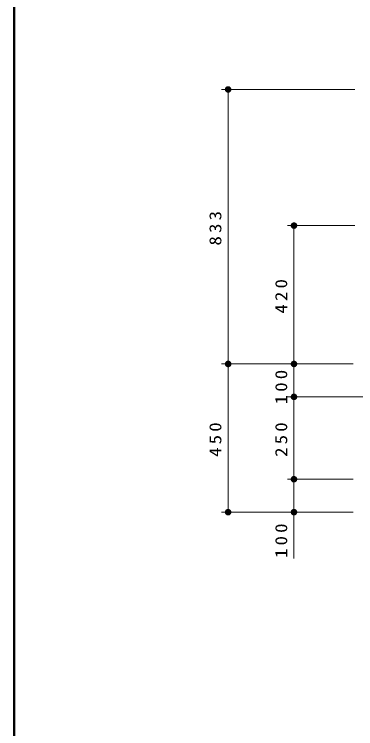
# Model space of a CAD drawing. Units: millimetres on the paper, scale 1:20. Extents: x -365 to 0, y -26 to 257.
# Drawn here: x -365 to -313.1, y 52.9 to 161.3 of the extents above; entities that cross this region are included whole.
import ezdxf

# ---------------------------------------------------------------- set-up
doc = ezdxf.new("R2010")
doc.units = ezdxf.units.MM
doc.layers.add('LY_1', color=7, linetype='Continuous', lineweight=25)
doc.layers.add('LY_3', color=7, linetype='Continuous', lineweight=13)
doc.styles.add('ＭＳ ゴシック', font='')
doc.styles.get('ＭＳ ゴシック').set_extended_font_data('MS Gothic')

# ---------------------------------------------------------------- blocks, each defined once
blk = doc.blocks.new('filled_dot')
at = {"color": 0, "linetype": 'Continuous', "lineweight": -2, "const_width": 1.25}
blk.add_lwpolyline([(-0.625, 0, 1), (0.625, 0, 1)], format="xyb", close=True, dxfattribs=at)

msp = doc.modelspace()

# ---------------------------------------------------------------- linework, layer by layer
at = {"layer": 'LY_1', "lineweight": 13}
for p, q in [((-313.274, 149.915), (-333.524, 149.915)), ((-332.524, 108.247), (-332.524, 149.915)), ((-313.274, 129.248), (-323.524, 129.248)), ((-322.524, 108.247), (-322.524, 129.248)), ((-313.524, 108.247), (-333.524, 108.247)), ((-313.524, 108.247), (-333.524, 108.247)), ((-332.524, 85.747), (-332.524, 108.247)), ((-313.524, 108.247), (-323.524, 108.247)), ((-322.524, 103.247), (-322.524, 108.247)), ((-311.024, 103.247), (-323.524, 103.247)), ((-322.524, 90.747), (-322.524, 103.247)), ((-313.524, 90.747), (-323.524, 90.747)), ((-322.524, 78.731), (-322.524, 90.747)), ((-313.524, 85.747), (-333.524, 85.747))]:
    msp.add_line(p, q, dxfattribs=at)
at = {"layer": 'LY_3', "lineweight": 50}
msp.add_line((-365, 257), (-365, 0), dxfattribs=at)

# ---------------------------------------------------------------- block references
at = {"layer": 'LY_1', "lineweight": 13, "xscale": 0.4, "yscale": 0.4}
for p, rotation in [((-332.524, 149.915), 270), ((-322.524, 129.248), 270), ((-332.524, 108.247), 90), ((-332.524, 108.247), 270), ((-322.524, 108.247), 90), ((-322.524, 108.247), 270), ((-322.524, 103.247), 270), ((-322.524, 103.247), 90), ((-322.524, 90.747), 90), ((-322.524, 90.747), 270), ((-332.524, 85.747), 90), ((-322.524, 85.747), 90)]:
    msp.add_blockref('filled_dot', p, dxfattribs=dict(at, rotation=rotation))

# ---------------------------------------------------------------- texts
at = {"layer": 'LY_1', "char_height": 1.833, "attachment_point": 8, "rotation": 90, "style": 'ＭＳ ゴシック'}
for s, insert in [('\\T1.33;\\W1.15;833', (-333.524, 129.081)), ('\\T1.33;\\W1.15;420', (-323.524, 118.747)), ('\\T1.33;\\W1.15;100', (-323.524, 104.972)), ('\\T1.33;\\W1.15;450', (-333.524, 96.997)), ('\\T1.33;\\W1.15;250', (-323.524, 96.997)), ('\\T1.33;\\W1.15;100', (-323.524, 81.647))]:
    msp.add_mtext(s, dxfattribs=dict(at, insert=insert))

doc.saveas('drawing.dxf')
